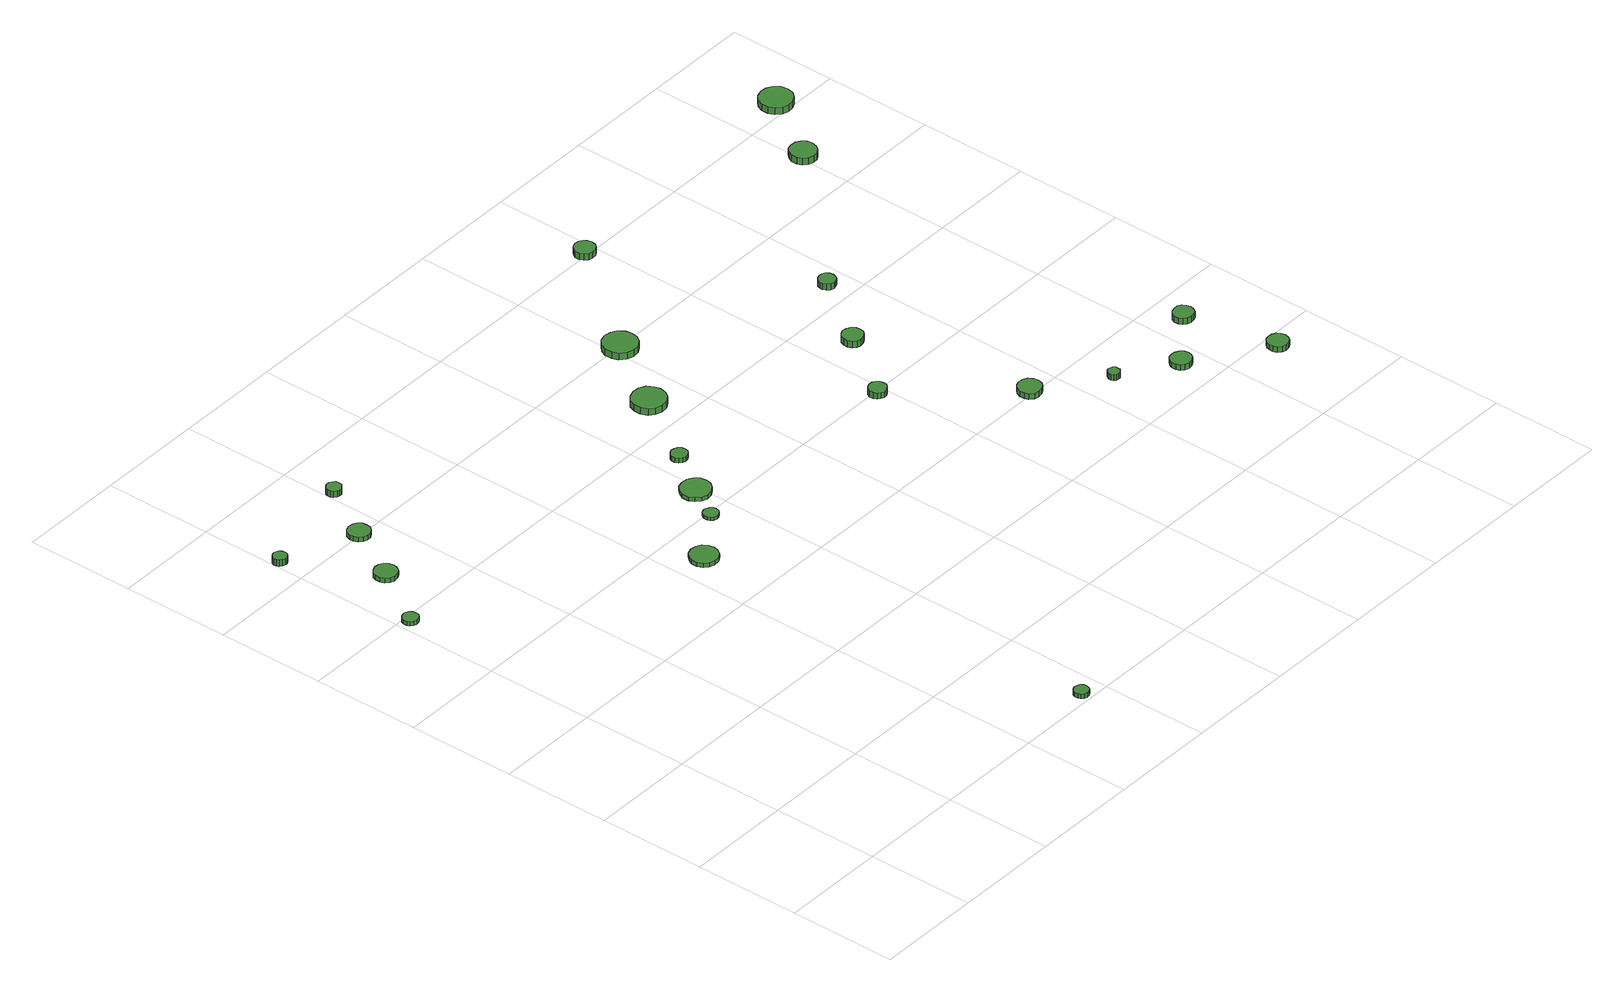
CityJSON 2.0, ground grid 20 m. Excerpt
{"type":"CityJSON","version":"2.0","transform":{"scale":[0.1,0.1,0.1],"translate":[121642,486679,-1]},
"CityObjects":{
"tree1":{"type":"SolitaryVegetationObject","attributes":{"function":"something"},"geometry":[{"type":"MultiSurface","lod":"1","boundaries":[[[0,1,2,3,4,5,6,7,8,9,10,11,12,13,14]],[[15,16,17,18,19,20,21,22,23,24,25,26,27,28,29]],[[0,29,28,1]],[[1,28,27,2]],[[2,27,26,3]],[[3,26,25,4]],[[4,25,24,5]],[[5,24,23,6]],[[6,23,22,7]],[[7,22,21,8]],[[8,21,20,9]],[[9,20,19,10]],[[10,19,18,11]],[[11,18,17,12]],[[12,17,16,13]],[[13,16,15,14]],[[14,15,29,0]]]}]},
"tree2":{"type":"SolitaryVegetationObject","attributes":{"function":"something"},"geometry":[{"type":"MultiSurface","lod":"1","boundaries":[[[30,31,32,33,34,35,36,37,38,39,40,41,42,43,44]],[[45,46,47,48,49,50,51,52,53,54,55,56,57,58,59]],[[30,59,58,31]],[[31,58,57,32]],[[32,57,56,33]],[[33,56,55,34]],[[34,55,54,35]],[[35,54,53,36]],[[36,53,52,37]],[[37,52,51,38]],[[38,51,50,39]],[[39,50,49,40]],[[40,49,48,41]],[[41,48,47,42]],[[42,47,46,43]],[[43,46,45,44]],[[44,45,59,30]]]}]},
"tree3":{"type":"SolitaryVegetationObject","attributes":{"function":"something"},"geometry":[{"type":"MultiSurface","lod":"1","boundaries":[[[60,61,62,63,64,65,66,67,68,69,70,71,72,73,74]],[[75,76,77,78,79,80,81,82,83,84,85,86,87,88,89]],[[60,89,88,61]],[[61,88,87,62]],[[62,87,86,63]],[[63,86,85,64]],[[64,85,84,65]],[[65,84,83,66]],[[66,83,82,67]],[[67,82,81,68]],[[68,81,80,69]],[[69,80,79,70]],[[70,79,78,71]],[[71,78,77,72]],[[72,77,76,73]],[[73,76,75,74]],[[74,75,89,60]]]}]},
"tree4":{"type":"SolitaryVegetationObject","attributes":{"function":"something"},"geometry":[{"type":"MultiSurface","lod":"1","boundaries":[[[90,91,92,93,94,95,96,97,98,99,100,101,102,103,104]],[[105,106,107,108,109,110,111,112,113,114,115,116,117,118,119]],[[90,119,118,91]],[[91,118,117,92]],[[92,117,116,93]],[[93,116,115,94]],[[94,115,114,95]],[[95,114,113,96]],[[96,113,112,97]],[[97,112,111,98]],[[98,111,110,99]],[[99,110,109,100]],[[100,109,108,101]],[[101,108,107,102]],[[102,107,106,103]],[[103,106,105,104]],[[104,105,119,90]]]}]},
"tree5":{"type":"SolitaryVegetationObject","attributes":{"function":"something"},"geometry":[{"type":"MultiSurface","lod":"1","boundaries":[[[120,121,122,123,124,125,126,127,128,129,130,131,132,133,134]],[[135,136,137,138,139,140,141,142,143,144,145,146,147,148,149]],[[120,149,148,121]],[[121,148,147,122]],[[122,147,146,123]],[[123,146,145,124]],[[124,145,144,125]],[[125,144,143,126]],[[126,143,142,127]],[[127,142,141,128]],[[128,141,140,129]],[[129,140,139,130]],[[130,139,138,131]],[[131,138,137,132]],[[132,137,136,133]],[[133,136,135,134]],[[134,135,149,120]]]}]},
"tree6":{"type":"SolitaryVegetationObject","attributes":{"function":"something"},"geometry":[{"type":"MultiSurface","lod":"1","boundaries":[[[150,151,152,153,154,155,156,157,158,159,160,161,162,163,164]],[[165,166,167,168,169,170,171,172,173,174,175,176,177,178,179]],[[150,179,178,151]],[[151,178,177,152]],[[152,177,176,153]],[[153,176,175,154]],[[154,175,174,155]],[[155,174,173,156]],[[156,173,172,157]],[[157,172,171,158]],[[158,171,170,159]],[[159,170,169,160]],[[160,169,168,161]],[[161,168,167,162]],[[162,167,166,163]],[[163,166,165,164]],[[164,165,179,150]]]}]},
"tree7":{"type":"SolitaryVegetationObject","attributes":{"function":"something"},"geometry":[{"type":"MultiSurface","lod":"1","boundaries":[[[180,181,182,183,184,185,186,187,188,189,190,191,192,193,194]],[[195,196,197,198,199,200,201,202,203,204,205,206,207,208,209]],[[180,209,208,181]],[[181,208,207,182]],[[182,207,206,183]],[[183,206,205,184]],[[184,205,204,185]],[[185,204,203,186]],[[186,203,202,187]],[[187,202,201,188]],[[188,201,200,189]],[[189,200,199,190]],[[190,199,198,191]],[[191,198,197,192]],[[192,197,196,193]],[[193,196,195,194]],[[194,195,209,180]]]}]},
"tree8":{"type":"SolitaryVegetationObject","attributes":{"function":"something"},"geometry":[{"type":"MultiSurface","lod":"1","boundaries":[[[210,211,212,213,214,215,216,217,218,219,220,221,222,223,224]],[[225,226,227,228,229,230,231,232,233,234,235,236,237,238,239]],[[210,239,238,211]],[[211,238,237,212]],[[212,237,236,213]],[[213,236,235,214]],[[214,235,234,215]],[[215,234,233,216]],[[216,233,232,217]],[[217,232,231,218]],[[218,231,230,219]],[[219,230,229,220]],[[220,229,228,221]],[[221,228,227,222]],[[222,227,226,223]],[[223,226,225,224]],[[224,225,239,210]]]}]},
"tree9":{"type":"SolitaryVegetationObject","attributes":{"function":"something"},"geometry":[{"type":"MultiSurface","lod":"1","boundaries":[[[240,241,242,243,244,245,246,247,248,249,250,251,252,253,254]],[[255,256,257,258,259,260,261,262,263,264,265,266,267,268,269]],[[240,269,268,241]],[[241,268,267,242]],[[242,267,266,243]],[[243,266,265,244]],[[244,265,264,245]],[[245,264,263,246]],[[246,263,262,247]],[[247,262,261,248]],[[248,261,260,249]],[[249,260,259,250]],[[250,259,258,251]],[[251,258,257,252]],[[252,257,256,253]],[[253,256,255,254]],[[254,255,269,240]]]}]},
"tree10":{"type":"SolitaryVegetationObject","attributes":{"function":"something"},"geometry":[{"type":"MultiSurface","lod":"1","boundaries":[[[270,271,272,273,274,275,276,277,278,279,280,281,282,283,284]],[[285,286,287,288,289,290,291,292,293,294,295,296,297,298,299]],[[270,299,298,271]],[[271,298,297,272]],[[272,297,296,273]],[[273,296,295,274]],[[274,295,294,275]],[[275,294,293,276]],[[276,293,292,277]],[[277,292,291,278]],[[278,291,290,279]],[[279,290,289,280]],[[280,289,288,281]],[[281,288,287,282]],[[282,287,286,283]],[[283,286,285,284]],[[284,285,299,270]]]}]},
"tree11":{"type":"SolitaryVegetationObject","attributes":{"function":"something"},"geometry":[{"type":"MultiSurface","lod":"1","boundaries":[[[300,301,302,303,304,305,306,307,308,309,310,311,312,313,314]],[[315,316,317,318,319,320,321,322,323,324,325,326,327,328,329]],[[300,329,328,301]],[[301,328,327,302]],[[302,327,326,303]],[[303,326,325,304]],[[304,325,324,305]],[[305,324,323,306]],[[306,323,322,307]],[[307,322,321,308]],[[308,321,320,309]],[[309,320,319,310]],[[310,319,318,311]],[[311,318,317,312]],[[312,317,316,313]],[[313,316,315,314]],[[314,315,329,300]]]}]},
"tree12":{"type":"SolitaryVegetationObject","attributes":{"function":"something"},"geometry":[{"type":"MultiSurface","lod":"1","boundaries":[[[330,331,332,333,334,335,336,337,338,339,340,341,342,343,344]],[[345,346,347,348,349,350,351,352,353,354,355,356,357,358,359]],[[330,359,358,331]],[[331,358,357,332]],[[332,357,356,333]],[[333,356,355,334]],[[334,355,354,335]],[[335,354,353,336]],[[336,353,352,337]],[[337,352,351,338]],[[338,351,350,339]],[[339,350,349,340]],[[340,349,348,341]],[[341,348,347,342]],[[342,347,346,343]],[[343,346,345,344]],[[344,345,359,330]]]}]},
"tree13":{"type":"SolitaryVegetationObject","attributes":{"function":"something"},"geometry":[{"type":"MultiSurface","lod":"1","boundaries":[[[360,361,362,363,364,365,366,367,368,369,370,371,372,373,374]],[[375,376,377,378,379,380,381,382,383,384,385,386,387,388,389]],[[360,389,388,361]],[[361,388,387,362]],[[362,387,386,363]],[[363,386,385,364]],[[364,385,384,365]],[[365,384,383,366]],[[366,383,382,367]],[[367,382,381,368]],[[368,381,380,369]],[[369,380,379,370]],[[370,379,378,371]],[[371,378,377,372]],[[372,377,376,373]],[[373,376,375,374]],[[374,375,389,360]]]}]},
"tree14":{"type":"SolitaryVegetationObject","attributes":{"function":"something"},"geometry":[{"type":"MultiSurface","lod":"1","boundaries":[[[390,391,392,393,394,395,396,397,398,399,400,401,402,403,404]],[[405,406,407,408,409,410,411,412,413,414,415,416,417,418,419]],[[390,419,418,391]],[[391,418,417,392]],[[392,417,416,393]],[[393,416,415,394]],[[394,415,414,395]],[[395,414,413,396]],[[396,413,412,397]],[[397,412,411,398]],[[398,411,410,399]],[[399,410,409,400]],[[400,409,408,401]],[[401,408,407,402]],[[402,407,406,403]],[[403,406,405,404]],[[404,405,419,390]]]}]},
"tree15":{"type":"SolitaryVegetationObject","attributes":{"function":"something"},"geometry":[{"type":"MultiSurface","lod":"1","boundaries":[[[420,421,422,423,424,425,426,427,428,429,430,431,432,433,434]],[[435,436,437,438,439,440,441,442,443,444,445,446,447,448,449]],[[420,449,448,421]],[[421,448,447,422]],[[422,447,446,423]],[[423,446,445,424]],[[424,445,444,425]],[[425,444,443,426]],[[426,443,442,427]],[[427,442,441,428]],[[428,441,440,429]],[[429,440,439,430]],[[430,439,438,431]],[[431,438,437,432]],[[432,437,436,433]],[[433,436,435,434]],[[434,435,449,420]]]}]},
"tree16":{"type":"SolitaryVegetationObject","attributes":{"function":"something"},"geometry":[{"type":"MultiSurface","lod":"1","boundaries":[[[450,451,452,453,454,455,456,457,458,459,460,461,462,463,464]],[[465,466,467,468,469,470,471,472,473,474,475,476,477,478,479]],[[450,479,478,451]],[[451,478,477,452]],[[452,477,476,453]],[[453,476,475,454]],[[454,475,474,455]],[[455,474,473,456]],[[456,473,472,457]],[[457,472,471,458]],[[458,471,470,459]],[[459,470,469,460]],[[460,469,468,461]],[[461,468,467,462]],[[462,467,466,463]],[[463,466,465,464]],[[464,465,479,450]]]}]},
"tree17":{"type":"SolitaryVegetationObject","attributes":{"function":"something"},"geometry":[{"type":"MultiSurface","lod":"1","boundaries":[[[480,481,482,483,484,485,486,487,488,489,490,491,492,493,494]],[[495,496,497,498,499,500,501,502,503,504,505,506,507,508,509]],[[480,509,508,481]],[[481,508,507,482]],[[482,507,506,483]],[[483,506,505,484]],[[484,505,504,485]],[[485,504,503,486]],[[486,503,502,487]],[[487,502,501,488]],[[488,501,500,489]],[[489,500,499,490]],[[490,499,498,491]],[[491,498,497,492]],[[492,497,496,493]],[[493,496,495,494]],[[494,495,509,480]]]}]},
"tree18":{"type":"SolitaryVegetationObject","attributes":{"function":"something"},"geometry":[{"type":"MultiSurface","lod":"1","boundaries":[[[510,511,512,513,514,515,516,517,518,519,520,521,522,523,524]],[[525,526,527,528,529,530,531,532,533,534,535,536,537,538,539]],[[510,539,538,511]],[[511,538,537,512]],[[512,537,536,513]],[[513,536,535,514]],[[514,535,534,515]],[[515,534,533,516]],[[516,533,532,517]],[[517,532,531,518]],[[518,531,530,519]],[[519,530,529,520]],[[520,529,528,521]],[[521,528,527,522]],[[522,527,526,523]],[[523,526,525,524]],[[524,525,539,510]]]}]},
"tree19":{"type":"SolitaryVegetationObject","attributes":{"function":"something"},"geometry":[{"type":"MultiSurface","lod":"1","boundaries":[[[540,541,542,543,544,545,546,547,548,549,550,551,552,553,554]],[[555,556,557,558,559,560,561,562,563,564,565,566,567,568,569]],[[540,569,568,541]],[[541,568,567,542]],[[542,567,566,543]],[[543,566,565,544]],[[544,565,564,545]],[[545,564,563,546]],[[546,563,562,547]],[[547,562,561,548]],[[548,561,560,549]],[[549,560,559,550]],[[550,559,558,551]],[[551,558,557,552]],[[552,557,556,553]],[[553,556,555,554]],[[554,555,569,540]]]}]},
"tree20":{"type":"SolitaryVegetationObject","attributes":{"function":"something"},"geometry":[{"type":"MultiSurface","lod":"1","boundaries":[[[570,571,572,573,574,575,576,577,578,579,580,581,582,583,584]],[[585,586,587,588,589,590,591,592,593,594,595,596,597,598,599]],[[570,599,598,571]],[[571,598,597,572]],[[572,597,596,573]],[[573,596,595,574]],[[574,595,594,575]],[[575,594,593,576]],[[576,593,592,577]],[[577,592,591,578]],[[578,591,590,579]],[[579,590,589,580]],[[580,589,588,581]],[[581,588,587,582]],[[582,587,586,583]],[[583,586,585,584]],[[584,585,599,570]]]}]},
"tree21":{"type":"SolitaryVegetationObject","attributes":{"function":"something"},"geometry":[{"type":"MultiSurface","lod":"1","boundaries":[[[600,601,602,603,604,605,606,607,608,609,610,611,612,613,614]],[[615,616,617,618,619,620,621,622,623,624,625,626,627,628,629]],[[600,629,628,601]],[[601,628,627,602]],[[602,627,626,603]],[[603,626,625,604]],[[604,625,624,605]],[[605,624,623,606]],[[606,623,622,607]],[[607,622,621,608]],[[608,621,620,609]],[[609,620,619,610]],[[610,619,618,611]],[[611,618,617,612]],[[612,617,616,613]],[[613,616,615,614]],[[614,615,629,600]]]}]},
"tree22":{"type":"SolitaryVegetationObject","attributes":{"function":"something"},"geometry":[{"type":"MultiSurface","lod":"1","boundaries":[[[630,631,632,633,634,635,636,637,638,639,640,641,642,643,644]],[[645,646,647,648,649,650,651,652,653,654,655,656,657,658,659]],[[630,659,658,631]],[[631,658,657,632]],[[632,657,656,633]],[[633,656,655,634]],[[634,655,654,635]],[[635,654,653,636]],[[636,653,652,637]],[[637,652,651,638]],[[638,651,650,639]],[[639,650,649,640]],[[640,649,648,641]],[[641,648,647,642]],[[642,647,646,643]],[[643,646,645,644]],[[644,645,659,630]]]}]},
"tree23":{"type":"SolitaryVegetationObject","attributes":{"function":"something"},"geometry":[{"type":"MultiSurface","lod":"1","boundaries":[[[660,661,662,663,664,665,666,667,668,669,670,671,672,673,674]],[[675,676,677,678,679,680,681,682,683,684,685,686,687,688,689]],[[660,689,688,661]],[[661,688,687,662]],[[662,687,686,663]],[[663,686,685,664]],[[664,685,684,665]],[[665,684,683,666]],[[666,683,682,667]],[[667,682,681,668]],[[668,681,680,669]],[[669,680,679,670]],[[670,679,678,671]],[[671,678,677,672]],[[672,677,676,673]],[[673,676,675,674]],[[674,675,689,660]]]}]}
},
"vertices":[
[38,989,15],[37,995,15],[34,1000,15],[28,1003,15],[22,1004,15],[17,1002,15],[12,998,15],[10,992,15],[10,986,15],[12,981,15],[17,977,15],[22,975,15],[28,976,15],[34,979,15],[37,983,15],[37,983,7],[34,979,7],[28,976,7],[22,975,7],[17,977,7],[12,981,7],[10,986,7],[10,992,7],[12,998,7],[17,1002,7],[22,1004,7],[28,1003,7],[34,1000,7],[37,995,7],[38,989,7],
[26,1255,20],[25,1260,20],[22,1265,20],[17,1267,20],[12,1268,20],[7,1266,20],[3,1263,20],[1,1258,20],[1,1253,20],[3,1248,20],[7,1245,20],[12,1243,20],[17,1243,20],[22,1246,20],[25,1250,20],[25,1250,7],[22,1246,7],[17,1243,7],[12,1243,7],[7,1245,7],[3,1248,7],[1,1253,7],[1,1258,7],[3,1263,7],[7,1266,7],[12,1268,7],[17,1267,7],[22,1265,7],[25,1260,7],[26,1255,7],
[115,1099,16],[113,1108,16],[108,1115,16],[101,1119,16],[92,1120,16],[84,1117,16],[77,1111,16],[74,1103,16],[74,1095,16],[77,1087,16],[84,1081,16],[92,1078,16],[101,1079,16],[108,1083,16],[113,1090,16],[113,1090,7],[108,1083,7],[101,1079,7],[92,1078,7],[84,1081,7],[77,1087,7],[74,1095,7],[74,1103,7],[77,1111,7],[84,1117,7],[92,1120,7],[101,1119,7],[108,1115,7],[113,1108,7],[115,1099,7],
[171,1202,17],[170,1210,17],[165,1217,17],[158,1221,17],[149,1222,17],[141,1219,17],[135,1214,17],[132,1206,17],[132,1198,17],[135,1190,17],[141,1185,17],[149,1182,17],[158,1183,17],[165,1187,17],[170,1194,17],[170,1194,8],[165,1187,8],[158,1183,8],[149,1182,8],[141,1185,8],[135,1190,8],[132,1198,8],[132,1206,8],[135,1214,8],[141,1219,8],[149,1222,8],[158,1221,8],[165,1217,8],[170,1210,8],[171,1202,8],
[572,19,17],[571,24,17],[568,29,17],[563,31,17],[557,32,17],[552,30,17],[548,27,17],[546,22,17],[546,16,17],[548,11,17],[552,7,17],[557,5,17],[563,6,17],[568,9,17],[571,13,17],[571,13,8],[568,9,8],[563,6,8],[557,5,8],[552,7,8],[548,11,8],[546,16,8],[546,22,8],[548,27,8],[552,30,8],[557,32,8],[563,31,8],[568,29,8],[571,24,8],[572,19,8],
[225,1304,23],[224,1310,23],[220,1314,23],[216,1317,23],[210,1318,23],[205,1316,23],[200,1312,23],[198,1307,23],[198,1301,23],[200,1296,23],[205,1292,23],[210,1290,23],[216,1291,23],[220,1294,23],[224,1298,23],[224,1298,11],[220,1294,11],[216,1291,11],[210,1290,11],[205,1292,11],[200,1296,11],[198,1301,11],[198,1307,11],[200,1312,11],[205,1316,11],[210,1318,11],[216,1317,11],[220,1314,11],[224,1310,11],[225,1304,11],
[481,727,17],[479,737,17],[473,746,17],[464,751,17],[453,752,17],[443,749,17],[436,742,17],[431,732,17],[431,722,17],[436,712,17],[443,705,17],[453,702,17],[464,703,17],[473,708,17],[479,717,17],[479,717,9],[473,708,9],[464,703,9],[453,702,9],[443,705,9],[436,712,9],[431,722,9],[431,732,9],[436,742,9],[443,749,9],[453,752,9],[464,751,9],[473,746,9],[479,737,9],[481,727,9],
[567,792,15],[566,798,15],[562,802,15],[557,805,15],[552,806,15],[546,804,15],[542,800,15],[540,795,15],[540,789,15],[542,784,15],[546,780,15],[552,778,15],[557,779,15],[562,782,15],[566,786,15],[566,786,9],[562,782,9],[557,779,9],[552,778,9],[546,780,9],[542,784,9],[540,789,9],[540,795,9],[542,800,9],[546,804,9],[552,806,9],[557,805,9],[562,802,9],[566,798,9],[567,792,9],
[616,853,16],[614,864,16],[607,873,16],[597,879,16],[586,880,16],[575,877,16],[567,869,16],[562,859,16],[562,847,16],[567,837,16],[575,829,16],[586,826,16],[597,827,16],[607,833,16],[614,842,16],[614,842,8],[607,833,8],[597,827,8],[586,826,8],[575,829,8],[567,837,8],[562,847,8],[562,859,8],[567,869,8],[575,877,8],[586,880,8],[597,879,8],[607,873,8],[614,864,8],[616,853,8],
[659,933,17],[658,939,17],[654,944,17],[649,947,17],[642,948,17],[637,946,17],[632,942,17],[629,936,17],[629,930,17],[632,924,17],[637,920,17],[642,918,17],[649,919,17],[654,922,17],[658,927,17],[658,927,8],[654,922,8],[649,919,8],[642,918,8],[637,920,8],[632,924,8],[629,930,8],[629,936,8],[632,942,8],[637,946,8],[642,948,8],[649,947,8],[654,944,8],[658,939,8],[659,933,8],
[757,1064,21],[754,1076,21],[747,1087,21],[736,1093,21],[723,1094,21],[710,1090,21],[701,1082,21],[696,1070,21],[696,1057,21],[701,1045,21],[710,1037,21],[723,1033,21],[736,1034,21],[747,1041,21],[754,1051,21],[754,1051,8],[747,1041,8],[736,1034,8],[723,1033,8],[710,1037,8],[701,1045,8],[696,1057,8],[696,1070,8],[701,1082,8],[710,1090,8],[723,1094,8],[736,1093,8],[747,1087,8],[754,1076,8],[757,1064,8],
[837,1190,28],[835,1202,28],[827,1213,28],[816,1219,28],[803,1221,28],[791,1217,28],[781,1208,28],[776,1196,28],[776,1183,28],[781,1172,28],[791,1163,28],[803,1159,28],[816,1160,28],[827,1167,28],[835,1177,28],[835,1177,15],[827,1167,15],[816,1160,15],[803,1159,15],[791,1163,15],[781,1172,15],[776,1183,15],[776,1196,15],[781,1208,15],[791,1217,15],[803,1221,15],[816,1219,15],[827,1213,15],[835,1202,15],[837,1190,15],
[1001,796,19],[1000,803,19],[996,808,19],[990,812,19],[983,812,19],[977,810,19],[972,806,19],[969,799,19],[969,792,19],[972,786,19],[977,782,19],[983,779,19],[990,780,19],[996,784,19],[1000,789,19],[1000,789,7],[996,784,7],[990,780,7],[983,779,7],[977,782,7],[972,786,7],[969,792,7],[969,799,7],[972,806,7],[977,810,7],[983,812,7],[990,812,7],[996,808,7],[1000,803,7],[1001,796,7],
[1166,607,19],[1164,615,19],[1159,623,19],[1151,627,19],[1142,628,19],[1134,625,19],[1127,619,19],[1124,611,19],[1124,602,19],[1127,594,19],[1134,588,19],[1142,586,19],[1151,587,19],[1159,591,19],[1164,598,19],[1164,598,8],[1159,591,8],[1151,587,8],[1142,586,8],[1134,588,8],[1127,594,8],[1124,602,8],[1124,611,8],[1127,619,8],[1134,625,8],[1142,628,8],[1151,627,8],[1159,623,8],[1164,615,8],[1166,607,8],
[1089,918,20],[1088,925,20],[1083,932,20],[1076,936,20],[1068,937,20],[1061,934,20],[1055,929,20],[1052,922,20],[1052,914,20],[1055,906,20],[1061,901,20],[1068,899,20],[1076,900,20],[1083,904,20],[1088,910,20],[1088,910,7],[1083,904,7],[1076,900,7],[1068,899,7],[1061,901,7],[1055,906,7],[1052,914,7],[1052,922,7],[1055,929,7],[1061,934,7],[1068,937,7],[1076,936,7],[1083,932,7],[1088,925,7],[1089,918,7],
[987,1397,30],[985,1405,30],[981,1411,30],[974,1415,30],[966,1416,30],[958,1413,30],[953,1408,30],[949,1401,30],[949,1393,30],[953,1386,30],[958,1380,30],[966,1378,30],[974,1379,30],[981,1383,30],[985,1389,30],[985,1389,18],[981,1383,18],[974,1379,18],[966,1378,18],[958,1380,18],[953,1386,18],[949,1393,18],[949,1401,18],[953,1408,18],[958,1413,18],[966,1416,18],[974,1415,18],[981,1411,18],[985,1405,18],[987,1397,18],
[1273,527,19],[1273,531,19],[1270,535,19],[1266,537,19],[1261,538,19],[1257,536,19],[1254,533,19],[1252,529,19],[1252,525,19],[1254,520,19],[1257,517,19],[1261,516,19],[1266,516,19],[1270,519,19],[1273,522,19],[1273,522,8],[1270,519,8],[1266,516,8],[1261,516,8],[1257,517,8],[1254,520,8],[1252,525,8],[1252,529,8],[1254,533,8],[1257,536,8],[1261,538,8],[1266,537,8],[1270,535,8],[1273,531,8],[1273,527,8],
[1174,1044,23],[1173,1050,23],[1169,1056,23],[1163,1059,23],[1157,1059,23],[1151,1057,23],[1146,1053,23],[1143,1047,23],[1143,1041,23],[1146,1035,23],[1151,1030,23],[1157,1028,23],[1163,1029,23],[1169,1032,23],[1173,1038,23],[1173,1038,11],[1169,1032,11],[1163,1029,11],[1157,1028,11],[1151,1030,11],[1146,1035,11],[1143,1041,11],[1143,1047,11],[1146,1053,11],[1151,1057,11],[1157,1059,11],[1163,1059,11],[1169,1056,11],[1173,1050,11],[1174,1044,11],
[1379,465,19],[1377,473,19],[1372,479,19],[1365,483,19],[1357,484,19],[1350,482,19],[1344,476,19],[1341,469,19],[1341,461,19],[1344,454,19],[1350,449,19],[1357,446,19],[1365,447,19],[1372,451,19],[1377,457,19],[1377,457,8],[1372,451,8],[1365,447,8],[1357,446,8],[1350,449,8],[1344,454,8],[1341,461,8],[1341,469,8],[1344,476,8],[1350,482,8],[1357,484,8],[1365,483,8],[1372,479,8],[1377,473,8],[1379,465,8],
[1516,374,19],[1514,382,19],[1510,388,19],[1503,392,19],[1495,393,19],[1488,391,19],[1482,385,19],[1479,378,19],[1479,370,19],[1482,363,19],[1488,358,19],[1495,355,19],[1503,356,19],[1510,360,19],[1514,366,19],[1514,366,8],[1510,360,8],[1503,356,8],[1495,355,8],[1488,358,8],[1482,363,8],[1479,370,8],[1479,378,8],[1482,385,8],[1488,391,8],[1495,393,8],[1503,392,8],[1510,388,8],[1514,382,8],[1516,374,8],
[1476,540,21],[1474,548,21],[1470,554,21],[1463,558,21],[1455,558,21],[1448,556,21],[1442,551,21],[1439,544,21],[1439,536,21],[1442,529,21],[1448,524,21],[1455,522,21],[1463,523,21],[1470,526,21],[1474,533,21],[1474,533,9],[1470,526,9],[1463,523,9],[1455,522,9],[1448,524,9],[1442,529,9],[1439,536,9],[1439,544,9],[1442,551,9],[1448,556,9],[1455,558,9],[1463,558,9],[1470,554,9],[1474,548,9],[1476,540,9],
[1429,1296,24],[1427,1306,24],[1421,1314,24],[1413,1319,24],[1403,1320,24],[1393,1317,24],[1386,1310,24],[1382,1301,24],[1382,1291,24],[1386,1282,24],[1393,1275,24],[1403,1272,24],[1413,1273,24],[1421,1278,24],[1427,1286,24],[1427,1286,11],[1421,1278,11],[1413,1273,11],[1403,1272,11],[1393,1275,11],[1386,1282,11],[1382,1291,11],[1382,1301,11],[1386,1310,11],[1393,1317,11],[1403,1320,11],[1413,1319,11],[1421,1314,11],[1427,1306,11],[1429,1296,11],
[1521,1423,21],[1519,1436,21],[1511,1446,21],[1500,1452,21],[1488,1453,21],[1476,1449,21],[1467,1441,21],[1462,1430,21],[1462,1417,21],[1467,1406,21],[1476,1397,21],[1488,1394,21],[1500,1395,21],[1511,1401,21],[1519,1411,21],[1519,1411,8],[1511,1401,8],[1500,1395,8],[1488,1394,8],[1476,1397,8],[1467,1406,8],[1462,1417,8],[1462,1430,8],[1467,1441,8],[1476,1449,8],[1488,1453,8],[1500,1452,8],[1511,1446,8],[1519,1436,8],[1521,1423,8]
]}
